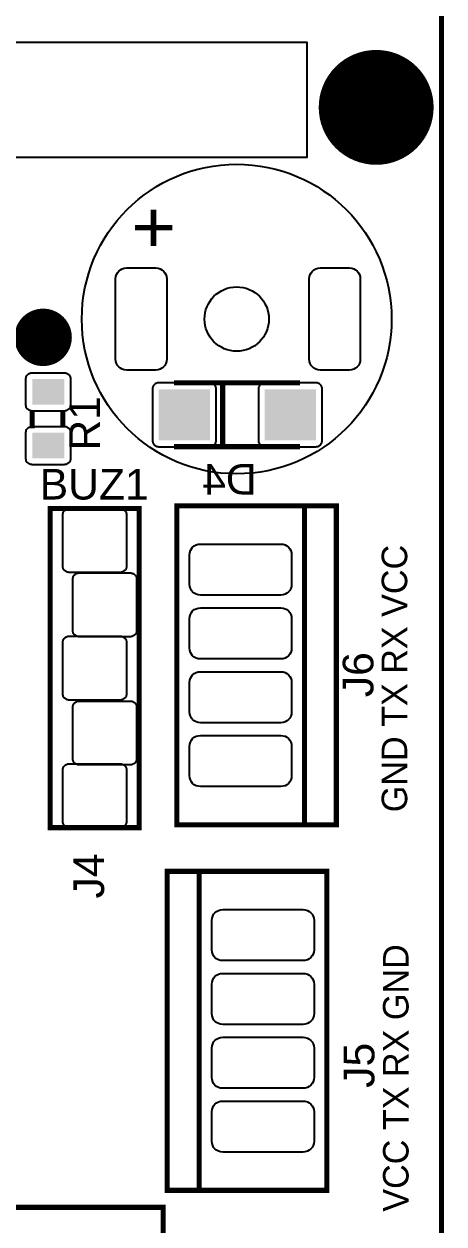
# Model space of a CAD drawing. Header units: inches. Extents: x 15 to 148, y 10 to 111.
# Drawn here: x 129.564 to 130.353, y 104.158 to 106.414 of the extents above; entities that cross this region are included whole.
import ezdxf

# ---------------------------------------------------------------- set-up
doc = ezdxf.new("R2010")
doc.units = ezdxf.units.IN
doc.header["$MEASUREMENT"] = 0
doc.layers.add('BLK_12AWG', color=7, linetype='Continuous')

# ---------------------------------------------------------------- blocks, each defined once
blk = doc.blocks.new('RPAD')
blk.add_trace([(-0.5, -0.5), (-0.5, 0.5), (0.5, -0.5), (0.5, 0.5)])
blk = doc.blocks.new('EPAD')
at = {"const_width": 0.5}
blk.add_lwpolyline([(-0.25, 0, 1), (0.25, 0, 1)], format="xyb", close=True, dxfattribs=at)
blk = doc.blocks.new('i2c')
at = {"const_width": 0.008}
for points in [[(129.4798, 105.3043), (131.5396, 105.3043), (131.5396, 109.1728), (129.4798, 109.1728), (129.4798, 105.3043)], [(129.4798, 105.3043), (131.5396, 105.3043), (131.5396, 109.1728), (129.4798, 109.1728), (129.4798, 105.3043)], [(129.4798, 105.3043), (131.5396, 105.3043), (131.5396, 109.1728), (129.4798, 109.1728), (129.4798, 105.3043)], [(131.3179, 107.0615), (131.1209, 107.0615)], [(131.3179, 107.0615), (131.1209, 107.0615)], [(131.3179, 107.0615), (131.1209, 107.0615)], [(131.1969, 107.0615), (131.1969, 106.9615)], [(131.1969, 107.0615), (131.1969, 106.9615)], [(131.1969, 107.0615), (131.1969, 106.9615)], [(130.8987, 107.0183), (130.8987, 106.9903)], [(130.8987, 107.0183), (130.8987, 106.9903)], [(130.8987, 107.0183), (130.8987, 106.9903)], [(130.9467, 107.0183), (130.9467, 106.9913)], [(130.9467, 107.0183), (130.9467, 106.9913)], [(130.9467, 107.0183), (130.9467, 106.9913)], [(131.1209, 106.9615), (131.3179, 106.9615)], [(131.1209, 106.9615), (131.3179, 106.9615)], [(131.1209, 106.9615), (131.3179, 106.9615)], [(130.9268, 106.3645), (131.0661, 106.3645), (131.0661, 106.8645), (130.9268, 106.8645), (130.9268, 106.3645)], [(130.9268, 106.3645), (131.0661, 106.3645), (131.0661, 106.8645), (130.9268, 106.8645), (130.9268, 106.3645)], [(130.9268, 106.3645), (131.0661, 106.3645), (131.0661, 106.8645), (130.9268, 106.8645), (130.9268, 106.3645)], [(131.125, 106.3689), (131.375, 106.3689), (131.375, 106.8689), (131.125, 106.8689), (131.125, 106.3689)], [(131.125, 106.3689), (131.375, 106.3689), (131.375, 106.8689), (131.125, 106.8689), (131.125, 106.3689)], [(131.125, 106.3689), (131.375, 106.3689), (131.375, 106.8689), (131.125, 106.8689), (131.125, 106.3689)], [(131.325, 106.8689), (131.325, 106.3689)], [(131.325, 106.8689), (131.325, 106.3689)], [(131.325, 106.8689), (131.325, 106.3689)], [(131.11, 105.7961), (131.36, 105.7961), (131.36, 106.2961), (131.11, 106.2961), (131.11, 105.7961)], [(131.11, 105.7961), (131.36, 105.7961), (131.36, 106.2961), (131.11, 106.2961), (131.11, 105.7961)], [(131.11, 105.7961), (131.36, 105.7961), (131.36, 106.2961), (131.11, 106.2961), (131.11, 105.7961)], [(131.16, 105.7961), (131.16, 106.2961)], [(131.16, 105.7961), (131.16, 106.2961)], [(131.16, 105.7961), (131.16, 106.2961)], [(130.6036, 105.5196), (131.1036, 105.5196), (131.1036, 105.7696), (130.6036, 105.7696), (130.6036, 105.5196)], [(130.6036, 105.5196), (131.1036, 105.5196), (131.1036, 105.7696), (130.6036, 105.7696), (130.6036, 105.5196)], [(130.6036, 105.5196), (131.1036, 105.5196), (131.1036, 105.7696), (130.6036, 105.7696), (130.6036, 105.5196)]]:
    blk.add_lwpolyline(points, dxfattribs=at)
blk.add_lwpolyline([(130.6718, 107.4151), (131.3293, 107.4151), (131.3293, 107.595), (130.6718, 107.595), (130.6718, 107.4151)])
for points in [[(131.0463, 107.2415), (131.0923, 107.2415), (131.0958, 107.2412), (131.099, 107.2402), (131.1019, 107.2387), (131.1044, 107.2366), (131.1065, 107.2341), (131.108, 107.2312), (131.109, 107.228), (131.1093, 107.2245), (131.1093, 107.0985), (131.109, 107.095), (131.108, 107.0918), (131.1065, 107.0889), (131.1044, 107.0864), (131.1019, 107.0844), (131.099, 107.0828), (131.0958, 107.0819), (131.0923, 107.0815), (131.0463, 107.0815), (131.0429, 107.0819), (131.0397, 107.0828), (131.0368, 107.0844), (131.0343, 107.0864), (131.0322, 107.0889), (131.0307, 107.0918), (131.0297, 107.095), (131.0293, 107.0985), (131.0293, 107.2245), (131.0297, 107.228), (131.0307, 107.2312), (131.0322, 107.2341), (131.0343, 107.2366), (131.0368, 107.2387), (131.0397, 107.2402), (131.0429, 107.2412), (131.0463, 107.2415)], [(131.3495, 107.2415), (131.3955, 107.2415), (131.399, 107.2412), (131.4022, 107.2402), (131.4051, 107.2387), (131.4076, 107.2366), (131.4096, 107.2341), (131.4112, 107.2312), (131.4122, 107.228), (131.4125, 107.2245), (131.4125, 107.0985), (131.4122, 107.095), (131.4112, 107.0918), (131.4096, 107.0889), (131.4076, 107.0864), (131.4051, 107.0844), (131.4022, 107.0828), (131.399, 107.0819), (131.3955, 107.0815), (131.3495, 107.0815), (131.346, 107.0819), (131.3428, 107.0828), (131.3399, 107.0844), (131.3374, 107.0864), (131.3354, 107.0889), (131.3338, 107.0918), (131.3328, 107.095), (131.3325, 107.0985), (131.3325, 107.2245), (131.3328, 107.228), (131.3338, 107.2312), (131.3354, 107.2341), (131.3374, 107.2366), (131.3399, 107.2387), (131.3428, 107.2402), (131.346, 107.2412), (131.3495, 107.2415)], [(130.9587, 107.0673), (130.9587, 107.0273), (130.9586, 107.0263), (130.9585, 107.0253), (130.9582, 107.0243), (130.9579, 107.0234), (130.9575, 107.0225), (130.957, 107.0217), (130.9564, 107.0209), (130.9558, 107.0202), (130.9551, 107.0196), (130.9543, 107.019), (130.9535, 107.0185), (130.9526, 107.0181), (130.9517, 107.0178), (130.9507, 107.0175), (130.9497, 107.0174), (130.9487, 107.0173), (130.8987, 107.0173), (130.8976, 107.0174), (130.8966, 107.0175), (130.8957, 107.0178), (130.8947, 107.0181), (130.8939, 107.0185), (130.893, 107.019), (130.8923, 107.0196), (130.8916, 107.0202), (130.8909, 107.0209), (130.8904, 107.0217), (130.8899, 107.0225), (130.8894, 107.0234), (130.8891, 107.0243), (130.8889, 107.0253), (130.8887, 107.0263), (130.8887, 107.0273), (130.8887, 107.0673), (130.8887, 107.0684), (130.8889, 107.0694), (130.8891, 107.0704), (130.8894, 107.0713), (130.8899, 107.0722), (130.8904, 107.073), (130.8909, 107.0737), (130.8916, 107.0745), (130.8923, 107.0751), (130.893, 107.0757), (130.8939, 107.0762), (130.8947, 107.0766), (130.8957, 107.0769), (130.8966, 107.0771), (130.8976, 107.0773), (130.8987, 107.0773), (130.9487, 107.0773), (130.9497, 107.0773), (130.9507, 107.0771), (130.9517, 107.0769), (130.9526, 107.0766), (130.9535, 107.0762), (130.9543, 107.0757), (130.9551, 107.0751), (130.9558, 107.0745), (130.9564, 107.0737), (130.957, 107.073), (130.9575, 107.0722), (130.9579, 107.0713), (130.9582, 107.0704), (130.9585, 107.0694), (130.9586, 107.0684), (130.9587, 107.0673)], [(131.1769, 107.0615), (131.0969, 107.0615), (131.0958, 107.0615), (131.0948, 107.0613), (131.0938, 107.0611), (131.0929, 107.0607), (131.092, 107.0603), (131.0912, 107.0598), (131.0905, 107.0593), (131.0897, 107.0586), (131.0891, 107.0579), (131.0885, 107.0572), (131.088, 107.0563), (131.0876, 107.0555), (131.0873, 107.0545), (131.0871, 107.0536), (131.0869, 107.0526), (131.0869, 107.0515), (131.0869, 106.9715), (131.0869, 106.9705), (131.0871, 106.9695), (131.0873, 106.9685), (131.0876, 106.9676), (131.088, 106.9667), (131.0885, 106.9659), (131.0891, 106.9651), (131.0897, 106.9644), (131.0905, 106.9638), (131.0912, 106.9632), (131.092, 106.9627), (131.0929, 106.9623), (131.0938, 106.962), (131.0948, 106.9617), (131.0958, 106.9616), (131.0969, 106.9615), (131.1769, 106.9615), (131.1779, 106.9616), (131.1789, 106.9617), (131.1799, 106.962), (131.1808, 106.9623), (131.1817, 106.9627), (131.1825, 106.9632), (131.1833, 106.9638), (131.184, 106.9644), (131.1846, 106.9651), (131.1852, 106.9659), (131.1857, 106.9667), (131.1861, 106.9676), (131.1864, 106.9685), (131.1867, 106.9695), (131.1868, 106.9705), (131.1869, 106.9715), (131.1869, 107.0515), (131.1868, 107.0526), (131.1867, 107.0536), (131.1864, 107.0545), (131.1861, 107.0555), (131.1857, 107.0563), (131.1852, 107.0572), (131.1846, 107.0579), (131.184, 107.0586), (131.1833, 107.0593), (131.1825, 107.0598), (131.1817, 107.0603), (131.1808, 107.0607), (131.1799, 107.0611), (131.1789, 107.0613), (131.1779, 107.0615), (131.1769, 107.0615)], [(131.3429, 107.0615), (131.2629, 107.0615), (131.2618, 107.0615), (131.2608, 107.0613), (131.2598, 107.0611), (131.2589, 107.0607), (131.258, 107.0603), (131.2572, 107.0598), (131.2565, 107.0593), (131.2557, 107.0586), (131.2551, 107.0579), (131.2545, 107.0572), (131.254, 107.0563), (131.2536, 107.0555), (131.2533, 107.0545), (131.2531, 107.0536), (131.2529, 107.0526), (131.2529, 107.0515), (131.2529, 106.9715), (131.2529, 106.9705), (131.2531, 106.9695), (131.2533, 106.9685), (131.2536, 106.9676), (131.254, 106.9667), (131.2545, 106.9659), (131.2551, 106.9651), (131.2557, 106.9644), (131.2565, 106.9638), (131.2572, 106.9632), (131.258, 106.9627), (131.2589, 106.9623), (131.2598, 106.962), (131.2608, 106.9617), (131.2618, 106.9616), (131.2629, 106.9615), (131.3429, 106.9615), (131.3439, 106.9616), (131.3449, 106.9617), (131.3459, 106.962), (131.3468, 106.9623), (131.3477, 106.9627), (131.3485, 106.9632), (131.3493, 106.9638), (131.35, 106.9644), (131.3506, 106.9651), (131.3512, 106.9659), (131.3517, 106.9667), (131.3521, 106.9676), (131.3524, 106.9685), (131.3527, 106.9695), (131.3528, 106.9705), (131.3529, 106.9715), (131.3529, 107.0515), (131.3528, 107.0526), (131.3527, 107.0536), (131.3524, 107.0545), (131.3521, 107.0555), (131.3517, 107.0563), (131.3512, 107.0572), (131.3506, 107.0579), (131.35, 107.0586), (131.3493, 107.0593), (131.3485, 107.0598), (131.3477, 107.0603), (131.3468, 107.0607), (131.3459, 107.0611), (131.3449, 107.0613), (131.3439, 107.0615), (131.3429, 107.0615)], [(130.9587, 106.9833), (130.9587, 106.9433), (130.9586, 106.9423), (130.9585, 106.9413), (130.9582, 106.9403), (130.9579, 106.9394), (130.9575, 106.9385), (130.957, 106.9377), (130.9564, 106.9369), (130.9558, 106.9362), (130.9551, 106.9356), (130.9543, 106.935), (130.9535, 106.9345), (130.9526, 106.9341), (130.9517, 106.9338), (130.9507, 106.9335), (130.9497, 106.9334), (130.9487, 106.9333), (130.8987, 106.9333), (130.8976, 106.9334), (130.8966, 106.9335), (130.8957, 106.9338), (130.8947, 106.9341), (130.8939, 106.9345), (130.893, 106.935), (130.8923, 106.9356), (130.8916, 106.9362), (130.8909, 106.9369), (130.8904, 106.9377), (130.8899, 106.9385), (130.8894, 106.9394), (130.8891, 106.9403), (130.8889, 106.9413), (130.8887, 106.9423), (130.8887, 106.9433), (130.8887, 106.9833), (130.8887, 106.9844), (130.8889, 106.9854), (130.8891, 106.9864), (130.8894, 106.9873), (130.8899, 106.9882), (130.8904, 106.989), (130.8909, 106.9897), (130.8916, 106.9905), (130.8923, 106.9911), (130.893, 106.9917), (130.8939, 106.9922), (130.8947, 106.9926), (130.8957, 106.9929), (130.8966, 106.9931), (130.8976, 106.9933), (130.8987, 106.9933), (130.9487, 106.9933), (130.9497, 106.9933), (130.9507, 106.9931), (130.9517, 106.9929), (130.9526, 106.9926), (130.9535, 106.9922), (130.9543, 106.9917), (130.9551, 106.9911), (130.9558, 106.9905), (130.9564, 106.9897), (130.957, 106.989), (130.9575, 106.9882), (130.9579, 106.9873), (130.9582, 106.9864), (130.9585, 106.9854), (130.9586, 106.9844), (130.9587, 106.9833)], [(130.9464, 106.7745), (130.9464, 106.8545), (130.9465, 106.8555), (130.9466, 106.8565), (130.9469, 106.8575), (130.9472, 106.8584), (130.9476, 106.8593), (130.9481, 106.8601), (130.9487, 106.8609), (130.9493, 106.8616), (130.95, 106.8622), (130.9508, 106.8628), (130.9516, 106.8633), (130.9525, 106.8637), (130.9534, 106.864), (130.9544, 106.8643), (130.9554, 106.8644), (130.9564, 106.8645), (131.0364, 106.8645), (131.0375, 106.8644), (131.0385, 106.8643), (131.0395, 106.864), (131.0404, 106.8637), (131.0413, 106.8633), (131.0421, 106.8628), (131.0428, 106.8622), (131.0436, 106.8616), (131.0442, 106.8609), (131.0448, 106.8601), (131.0453, 106.8593), (131.0457, 106.8584), (131.046, 106.8575), (131.0462, 106.8565), (131.0464, 106.8555), (131.0464, 106.8545), (131.0464, 106.7745), (131.0464, 106.7734), (131.0462, 106.7724), (131.046, 106.7715), (131.0457, 106.7705), (131.0453, 106.7697), (131.0448, 106.7688), (131.0442, 106.7681), (131.0436, 106.7674), (131.0428, 106.7667), (131.0421, 106.7662), (131.0413, 106.7657), (131.0404, 106.7653), (131.0395, 106.7649), (131.0385, 106.7647), (131.0375, 106.7645), (131.0364, 106.7645), (130.9564, 106.7645), (130.9554, 106.7645), (130.9544, 106.7647), (130.9534, 106.7649), (130.9525, 106.7653), (130.9516, 106.7657), (130.9508, 106.7662), (130.95, 106.7667), (130.9493, 106.7674), (130.9487, 106.7681), (130.9481, 106.7688), (130.9476, 106.7697), (130.9472, 106.7705), (130.9469, 106.7715), (130.9466, 106.7724), (130.9465, 106.7734), (130.9464, 106.7745)], [(131.305, 106.7919), (131.305, 106.7459), (131.3047, 106.7425), (131.3037, 106.7392), (131.3021, 106.7363), (131.3001, 106.7338), (131.2976, 106.7318), (131.2947, 106.7302), (131.2915, 106.7293), (131.288, 106.7289), (131.162, 106.7289), (131.1585, 106.7293), (131.1553, 106.7302), (131.1524, 106.7318), (131.1499, 106.7338), (131.1479, 106.7363), (131.1463, 106.7392), (131.1453, 106.7425), (131.145, 106.7459), (131.145, 106.7919), (131.1453, 106.7954), (131.1463, 106.7986), (131.1479, 106.8015), (131.1499, 106.804), (131.1524, 106.8061), (131.1553, 106.8076), (131.1585, 106.8086), (131.162, 106.8089), (131.288, 106.8089), (131.2915, 106.8086), (131.2947, 106.8076), (131.2976, 106.8061), (131.3001, 106.804), (131.3021, 106.8015), (131.3037, 106.7986), (131.3047, 106.7954), (131.305, 106.7919)], [(130.9622, 106.6737), (130.9622, 106.7537), (130.9622, 106.7547), (130.9624, 106.7557), (130.9626, 106.7567), (130.963, 106.7576), (130.9634, 106.7585), (130.9639, 106.7593), (130.9644, 106.7601), (130.9651, 106.7608), (130.9658, 106.7614), (130.9666, 106.762), (130.9674, 106.7625), (130.9683, 106.7629), (130.9692, 106.7633), (130.9701, 106.7635), (130.9712, 106.7636), (130.9722, 106.7637), (131.0522, 106.7637), (131.0532, 106.7636), (131.0542, 106.7635), (131.0552, 106.7633), (131.0561, 106.7629), (131.057, 106.7625), (131.0578, 106.762), (131.0586, 106.7614), (131.0593, 106.7608), (131.0599, 106.7601), (131.0605, 106.7593), (131.061, 106.7585), (131.0614, 106.7576), (131.0618, 106.7567), (131.062, 106.7557), (131.0621, 106.7547), (131.0622, 106.7537), (131.0622, 106.6737), (131.0621, 106.6727), (131.062, 106.6716), (131.0618, 106.6707), (131.0614, 106.6698), (131.061, 106.6689), (131.0605, 106.6681), (131.0599, 106.6673), (131.0593, 106.6666), (131.0586, 106.6659), (131.0578, 106.6654), (131.057, 106.6649), (131.0561, 106.6645), (131.0552, 106.6641), (131.0542, 106.6639), (131.0532, 106.6637), (131.0522, 106.6637), (130.9722, 106.6637), (130.9712, 106.6637), (130.9701, 106.6639), (130.9692, 106.6641), (130.9683, 106.6645), (130.9674, 106.6649), (130.9666, 106.6654), (130.9658, 106.6659), (130.9651, 106.6666), (130.9644, 106.6673), (130.9639, 106.6681), (130.9634, 106.6689), (130.963, 106.6698), (130.9626, 106.6707), (130.9624, 106.6716), (130.9622, 106.6727), (130.9622, 106.6737)], [(131.305, 106.6919), (131.305, 106.6459), (131.3047, 106.6425), (131.3037, 106.6392), (131.3021, 106.6363), (131.3001, 106.6338), (131.2976, 106.6318), (131.2947, 106.6302), (131.2915, 106.6293), (131.288, 106.6289), (131.162, 106.6289), (131.1585, 106.6293), (131.1553, 106.6302), (131.1524, 106.6318), (131.1499, 106.6338), (131.1479, 106.6363), (131.1463, 106.6392), (131.1453, 106.6425), (131.145, 106.6459), (131.145, 106.6919), (131.1453, 106.6954), (131.1463, 106.6986), (131.1479, 106.7015), (131.1499, 106.704), (131.1524, 106.7061), (131.1553, 106.7076), (131.1585, 106.7086), (131.162, 106.7089), (131.288, 106.7089), (131.2915, 106.7086), (131.2947, 106.7076), (131.2976, 106.7061), (131.3001, 106.704), (131.3021, 106.7015), (131.3037, 106.6986), (131.3047, 106.6954), (131.305, 106.6919)], [(130.9464, 106.5745), (130.9464, 106.6545), (130.9465, 106.6555), (130.9466, 106.6565), (130.9469, 106.6575), (130.9472, 106.6584), (130.9476, 106.6593), (130.9481, 106.6601), (130.9487, 106.6609), (130.9493, 106.6616), (130.95, 106.6622), (130.9508, 106.6628), (130.9516, 106.6633), (130.9525, 106.6637), (130.9534, 106.664), (130.9544, 106.6643), (130.9554, 106.6644), (130.9564, 106.6645), (131.0364, 106.6645), (131.0375, 106.6644), (131.0385, 106.6643), (131.0395, 106.664), (131.0404, 106.6637), (131.0413, 106.6633), (131.0421, 106.6628), (131.0428, 106.6622), (131.0436, 106.6616), (131.0442, 106.6609), (131.0448, 106.6601), (131.0453, 106.6593), (131.0457, 106.6584), (131.046, 106.6575), (131.0462, 106.6565), (131.0464, 106.6555), (131.0464, 106.6545), (131.0464, 106.5745), (131.0464, 106.5734), (131.0462, 106.5724), (131.046, 106.5715), (131.0457, 106.5705), (131.0453, 106.5697), (131.0448, 106.5688), (131.0442, 106.5681), (131.0436, 106.5674), (131.0428, 106.5667), (131.0421, 106.5662), (131.0413, 106.5657), (131.0404, 106.5653), (131.0395, 106.5649), (131.0385, 106.5647), (131.0375, 106.5645), (131.0364, 106.5645), (130.9564, 106.5645), (130.9554, 106.5645), (130.9544, 106.5647), (130.9534, 106.5649), (130.9525, 106.5653), (130.9516, 106.5657), (130.9508, 106.5662), (130.95, 106.5667), (130.9493, 106.5674), (130.9487, 106.5681), (130.9481, 106.5688), (130.9476, 106.5697), (130.9472, 106.5705), (130.9469, 106.5715), (130.9466, 106.5724), (130.9465, 106.5734), (130.9464, 106.5745)], [(131.305, 106.5919), (131.305, 106.5459), (131.3047, 106.5425), (131.3037, 106.5392), (131.3021, 106.5363), (131.3001, 106.5338), (131.2976, 106.5318), (131.2947, 106.5302), (131.2915, 106.5293), (131.288, 106.5289), (131.162, 106.5289), (131.1585, 106.5293), (131.1553, 106.5302), (131.1524, 106.5318), (131.1499, 106.5338), (131.1479, 106.5363), (131.1463, 106.5392), (131.1453, 106.5425), (131.145, 106.5459), (131.145, 106.5919), (131.1453, 106.5954), (131.1463, 106.5986), (131.1479, 106.6015), (131.1499, 106.604), (131.1524, 106.6061), (131.1553, 106.6076), (131.1585, 106.6086), (131.162, 106.6089), (131.288, 106.6089), (131.2915, 106.6086), (131.2947, 106.6076), (131.2976, 106.6061), (131.3001, 106.604), (131.3021, 106.6015), (131.3037, 106.5986), (131.3047, 106.5954), (131.305, 106.5919)], [(130.9622, 106.4729), (130.9622, 106.5529), (130.9622, 106.5539), (130.9624, 106.5549), (130.9626, 106.5559), (130.963, 106.5568), (130.9634, 106.5577), (130.9639, 106.5585), (130.9644, 106.5593), (130.9651, 106.56), (130.9658, 106.5607), (130.9666, 106.5612), (130.9674, 106.5617), (130.9683, 106.5621), (130.9692, 106.5625), (130.9701, 106.5627), (130.9712, 106.5629), (130.9722, 106.5629), (131.0522, 106.5629), (131.0532, 106.5629), (131.0542, 106.5627), (131.0552, 106.5625), (131.0561, 106.5621), (131.057, 106.5617), (131.0578, 106.5612), (131.0586, 106.5607), (131.0593, 106.56), (131.0599, 106.5593), (131.0605, 106.5585), (131.061, 106.5577), (131.0614, 106.5568), (131.0618, 106.5559), (131.062, 106.5549), (131.0621, 106.5539), (131.0622, 106.5529), (131.0622, 106.4729), (131.0621, 106.4719), (131.062, 106.4709), (131.0618, 106.4699), (131.0614, 106.469), (131.061, 106.4681), (131.0605, 106.4673), (131.0599, 106.4665), (131.0593, 106.4658), (131.0586, 106.4652), (131.0578, 106.4646), (131.057, 106.4641), (131.0561, 106.4637), (131.0552, 106.4633), (131.0542, 106.4631), (131.0532, 106.463), (131.0522, 106.4629), (130.9722, 106.4629), (130.9712, 106.463), (130.9701, 106.4631), (130.9692, 106.4633), (130.9683, 106.4637), (130.9674, 106.4641), (130.9666, 106.4646), (130.9658, 106.4652), (130.9651, 106.4658), (130.9644, 106.4665), (130.9639, 106.4673), (130.9634, 106.4681), (130.963, 106.469), (130.9626, 106.4699), (130.9624, 106.4709), (130.9622, 106.4719), (130.9622, 106.4729)], [(131.305, 106.4919), (131.305, 106.4459), (131.3047, 106.4425), (131.3037, 106.4392), (131.3021, 106.4363), (131.3001, 106.4338), (131.2976, 106.4318), (131.2947, 106.4302), (131.2915, 106.4293), (131.288, 106.4289), (131.162, 106.4289), (131.1585, 106.4293), (131.1553, 106.4302), (131.1524, 106.4318), (131.1499, 106.4338), (131.1479, 106.4363), (131.1463, 106.4392), (131.1453, 106.4425), (131.145, 106.4459), (131.145, 106.4919), (131.1453, 106.4954), (131.1463, 106.4986), (131.1479, 106.5015), (131.1499, 106.504), (131.1524, 106.5061), (131.1553, 106.5076), (131.1585, 106.5086), (131.162, 106.5089), (131.288, 106.5089), (131.2915, 106.5086), (131.2947, 106.5076), (131.2976, 106.5061), (131.3001, 106.504), (131.3021, 106.5015), (131.3037, 106.4986), (131.3047, 106.4954), (131.305, 106.4919)], [(130.9464, 106.3745), (130.9464, 106.4545), (130.9465, 106.4555), (130.9466, 106.4565), (130.9469, 106.4575), (130.9472, 106.4584), (130.9476, 106.4593), (130.9481, 106.4601), (130.9487, 106.4609), (130.9493, 106.4616), (130.95, 106.4622), (130.9508, 106.4628), (130.9516, 106.4633), (130.9525, 106.4637), (130.9534, 106.464), (130.9544, 106.4643), (130.9554, 106.4644), (130.9564, 106.4645), (131.0364, 106.4645), (131.0375, 106.4644), (131.0385, 106.4643), (131.0395, 106.464), (131.0404, 106.4637), (131.0413, 106.4633), (131.0421, 106.4628), (131.0428, 106.4622), (131.0436, 106.4616), (131.0442, 106.4609), (131.0448, 106.4601), (131.0453, 106.4593), (131.0457, 106.4584), (131.046, 106.4575), (131.0462, 106.4565), (131.0464, 106.4555), (131.0464, 106.4545), (131.0464, 106.3745), (131.0464, 106.3734), (131.0462, 106.3724), (131.046, 106.3715), (131.0457, 106.3705), (131.0453, 106.3697), (131.0448, 106.3688), (131.0442, 106.3681), (131.0436, 106.3674), (131.0428, 106.3667), (131.0421, 106.3662), (131.0413, 106.3657), (131.0404, 106.3653), (131.0395, 106.3649), (131.0385, 106.3647), (131.0375, 106.3645), (131.0364, 106.3645), (130.9564, 106.3645), (130.9554, 106.3645), (130.9544, 106.3647), (130.9534, 106.3649), (130.9525, 106.3653), (130.9516, 106.3657), (130.9508, 106.3662), (130.95, 106.3667), (130.9493, 106.3674), (130.9487, 106.3681), (130.9481, 106.3688), (130.9476, 106.3697), (130.9472, 106.3705), (130.9469, 106.3715), (130.9466, 106.3724), (130.9465, 106.3734), (130.9464, 106.3745)], [(131.18, 106.1731), (131.18, 106.2191), (131.1803, 106.2226), (131.1813, 106.2258), (131.1828, 106.2287), (131.1849, 106.2312), (131.1874, 106.2332), (131.1903, 106.2348), (131.1935, 106.2358), (131.197, 106.2361), (131.323, 106.2361), (131.3264, 106.2358), (131.3297, 106.2348), (131.3326, 106.2332), (131.3351, 106.2312), (131.3371, 106.2287), (131.3387, 106.2258), (131.3396, 106.2226), (131.34, 106.2191), (131.34, 106.1731), (131.3396, 106.1696), (131.3387, 106.1664), (131.3371, 106.1635), (131.3351, 106.161), (131.3326, 106.159), (131.3297, 106.1574), (131.3264, 106.1564), (131.323, 106.1561), (131.197, 106.1561), (131.1935, 106.1564), (131.1903, 106.1574), (131.1874, 106.159), (131.1849, 106.161), (131.1828, 106.1635), (131.1813, 106.1664), (131.1803, 106.1696), (131.18, 106.1731)], [(131.18, 106.0731), (131.18, 106.1191), (131.1803, 106.1226), (131.1813, 106.1258), (131.1828, 106.1287), (131.1849, 106.1312), (131.1874, 106.1332), (131.1903, 106.1348), (131.1935, 106.1358), (131.197, 106.1361), (131.323, 106.1361), (131.3264, 106.1358), (131.3297, 106.1348), (131.3326, 106.1332), (131.3351, 106.1312), (131.3371, 106.1287), (131.3387, 106.1258), (131.3396, 106.1226), (131.34, 106.1191), (131.34, 106.0731), (131.3396, 106.0696), (131.3387, 106.0664), (131.3371, 106.0635), (131.3351, 106.061), (131.3326, 106.059), (131.3297, 106.0574), (131.3264, 106.0564), (131.323, 106.0561), (131.197, 106.0561), (131.1935, 106.0564), (131.1903, 106.0574), (131.1874, 106.059), (131.1849, 106.061), (131.1828, 106.0635), (131.1813, 106.0664), (131.1803, 106.0696), (131.18, 106.0731)], [(131.18, 105.9731), (131.18, 106.0191), (131.1803, 106.0226), (131.1813, 106.0258), (131.1828, 106.0287), (131.1849, 106.0312), (131.1874, 106.0332), (131.1903, 106.0348), (131.1935, 106.0358), (131.197, 106.0361), (131.323, 106.0361), (131.3264, 106.0358), (131.3297, 106.0348), (131.3326, 106.0332), (131.3351, 106.0312), (131.3371, 106.0287), (131.3387, 106.0258), (131.3396, 106.0226), (131.34, 106.0191), (131.34, 105.9731), (131.3396, 105.9696), (131.3387, 105.9664), (131.3371, 105.9635), (131.3351, 105.961), (131.3326, 105.959), (131.3297, 105.9574), (131.3264, 105.9564), (131.323, 105.9561), (131.197, 105.9561), (131.1935, 105.9564), (131.1903, 105.9574), (131.1874, 105.959), (131.1849, 105.961), (131.1828, 105.9635), (131.1813, 105.9664), (131.1803, 105.9696), (131.18, 105.9731)], [(131.18, 105.8731), (131.18, 105.9191), (131.1803, 105.9226), (131.1813, 105.9258), (131.1828, 105.9287), (131.1849, 105.9312), (131.1874, 105.9332), (131.1903, 105.9348), (131.1935, 105.9358), (131.197, 105.9361), (131.323, 105.9361), (131.3264, 105.9358), (131.3297, 105.9348), (131.3326, 105.9332), (131.3351, 105.9312), (131.3371, 105.9287), (131.3387, 105.9258), (131.3396, 105.9226), (131.34, 105.9191), (131.34, 105.8731), (131.3396, 105.8696), (131.3387, 105.8664), (131.3371, 105.8635), (131.3351, 105.861), (131.3326, 105.859), (131.3297, 105.8574), (131.3264, 105.8564), (131.323, 105.8561), (131.197, 105.8561), (131.1935, 105.8564), (131.1903, 105.8574), (131.1874, 105.859), (131.1849, 105.861), (131.1828, 105.8635), (131.1813, 105.8664), (131.1803, 105.8696), (131.18, 105.8731)]]:
    blk.add_lwpolyline(points, close=True)
for radius in [0.2426, 0.2426, 0.2426, 0.0504, 0.0504, 0.0504]:
    blk.add_circle((131.2189, 107.1615), radius)
for name, p, xscale, yscale in [('EPAD', (131.4374, 107.4932), 0.18, 0.18), ('EPAD', (130.9157, 107.1328), 0.09, 0.09), ('RPAD', (131.1369, 107.0115), 0.08, 0.08), ('RPAD', (131.3029, 107.0115), 0.08, 0.08)]:
    blk.add_blockref(name, p, dxfattribs=dict(xscale=xscale, yscale=yscale))
at = {"xscale": 0.04, "yscale": 0.05, "rotation": 270}
for p in [(130.9237, 107.0473), (130.9237, 106.9633)]:
    blk.add_blockref('RPAD', p, dxfattribs=at)
for s, height, width, p in [('+', 0.08, 1.125, (131.0536, 107.266)), ('+', 0.08, 1.125, (131.0536, 107.266)), ('+', 0.08, 1.125, (131.0536, 107.266)), ('BUZ1', 0.048, 1.041667, (130.9103, 106.8787)), ('BUZ1', 0.048, 1.041667, (130.9103, 106.8787)), ('BUZ1', 0.048, 1.041667, (130.9103, 106.8787))]:
    blk.add_text(s, height=height, dxfattribs=dict(width=width)).set_placement(p)
at = {"width": 1.041667}
for s, p in [('R1', (131.0047, 106.9553)), ('R1', (131.0047, 106.9553)), ('R1', (131.0047, 106.9553)), ('J6', (131.433, 106.5689)), ('J6', (131.433, 106.5689)), ('J6', (131.433, 106.5689)), ('J4', (131.0112, 106.2535)), ('J4', (131.0112, 106.2535)), ('J4', (131.0112, 106.2535)), ('J5', (131.4346, 105.9567)), ('J5', (131.4346, 105.9567)), ('J5', (131.4346, 105.9567))]:
    blk.add_text(s, height=0.048, rotation=90, dxfattribs=at).set_placement(p)
at = {"text_generation_flag": 2, "width": 1.041667}
blk.add_text('D4', height=0.048, dxfattribs=at).set_placement((131.2502, 106.8865))
blk.add_text('D4', height=0.048, dxfattribs=at).set_placement((131.2502, 106.8865))
blk.add_text('D4', height=0.048, dxfattribs=at).set_placement((131.2502, 106.8865))
for s, p in [('GND TX RX VCC', (131.486, 106.3887)), ('GND TX RX VCC', (131.486, 106.3887)), ('GND TX RX VCC', (131.486, 106.3887)), ('VCC TX RX GND', (131.4881, 105.7627)), ('VCC TX RX GND', (131.4881, 105.7627)), ('VCC TX RX GND', (131.4881, 105.7627))]:
    blk.add_text(s, height=0.04, rotation=90).set_placement(p)

msp = doc.modelspace()

# ---------------------------------------------------------------- block references
at = {"layer": 'BLK_12AWG', "xscale": 1.2, "yscale": 1.2, "zscale": 1.2}
msp.add_blockref('i2c', (-27.4993, -22.7343), dxfattribs=at)

doc.saveas('drawing.dxf')
